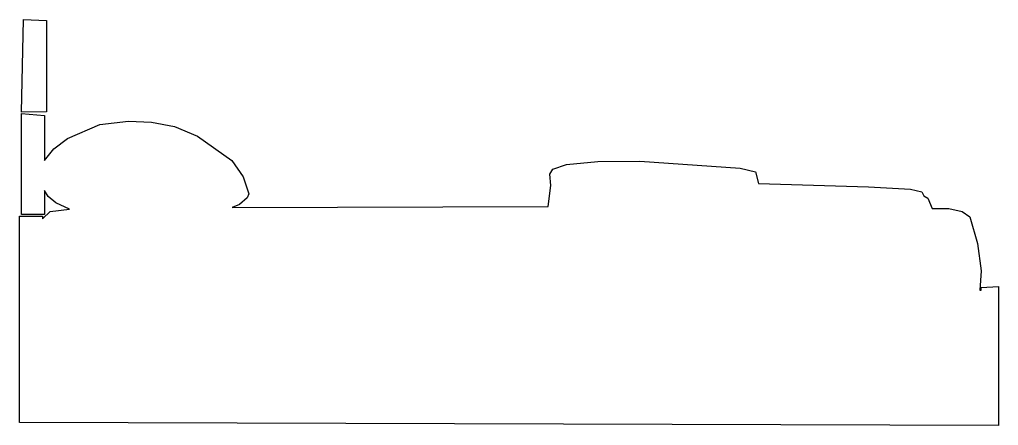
# Model space of a CAD drawing. Header units: millimetres. Extents: x -1144 to 1144, y 0 to 950.
import ezdxf

# ---------------------------------------------------------------- set-up
doc = ezdxf.new("R2010")
doc.units = ezdxf.units.MM
doc.layers.add('ALMOND-DRAW-PROFILE', color=7, linetype='Continuous', lineweight=25)

msp = doc.modelspace()

# ---------------------------------------------------------------- linework, layer by layer
at = {"layer": 'ALMOND-DRAW-PROFILE'}
for points in [[(-1081.88, 734.29), (-1140, 733.18), (-1135.53, 950), (-1081.88, 947.76)], [(-1072.9, 500.71), (-1027.95, 506.49), (-1059.53, 520.82), (-1077.41, 536.19), (-1086.35, 550.02), (-1086.35, 493.79), (-1140, 493.93), (-1140, 729.82), (-1086.35, 725.35), (-1086.35, 620.29), (-1064, 647.12), (-1032.71, 671.71), (-956.71, 704.12), (-889.65, 711.94), (-836, 709.71), (-782.35, 699.65), (-728.71, 677.29), (-648.24, 620.29), (-621.41, 581.74), (-608, 542.06), (-612.47, 532.84), (-630.35, 516.91), (-647.15, 510.02), (91.85, 512.35), (97.79, 561.62), (95.56, 587.88), (102.82, 600.18), (134.68, 610.79), (207.88, 618.06), (306.24, 618.62), (540.94, 601.85), (576.71, 593.47), (583.06, 566.6), (840.47, 558.26), (938.82, 552.68), (965.65, 546.81), (970.12, 537.31), (979.06, 532), (989.54, 508.13), (1028.24, 507.69), (1059.53, 500.99), (1077.41, 487.99), (1095.29, 425.54), (1104.24, 362.12), (1100.64, 316.31), (1104.33, 316.31), (1104.24, 323), (1144.47, 325.24), (1144.47, 0), (-1144.47, 6.71), (-1144.47, 489.88), (-1090.82, 489.6), (-1090.82, 483.7)]]:
    msp.add_lwpolyline(points, close=True, dxfattribs=at)

doc.saveas('drawing.dxf')
